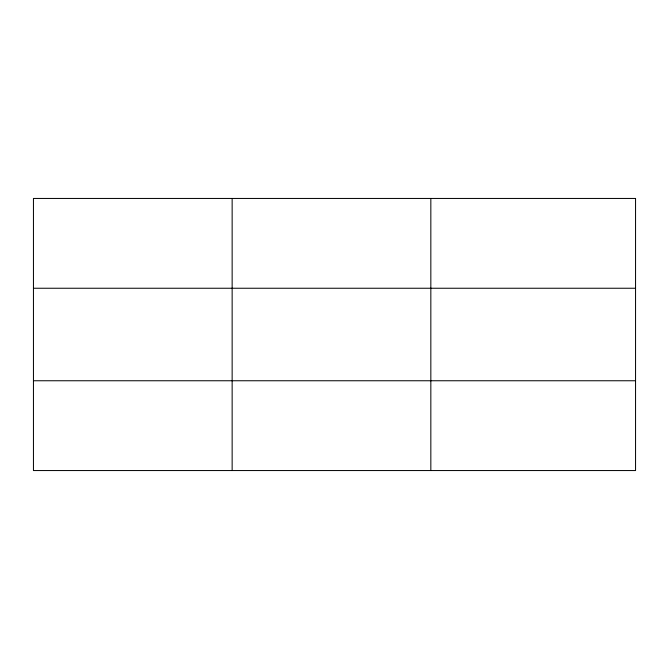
<?xml version="1.0" encoding="UTF-8"?>
<svg xmlns="http://www.w3.org/2000/svg" width="669" height="669" viewBox="0 0 669 669"><rect width="100%" height="100%" fill="white"/><g stroke="black" fill="none" stroke-linecap="round" stroke-linejoin="round"><path stroke-width="1" d="M232.143 198.45L232.143 470.55M430.836 198.45L430.836 470.55M33.45 288.247L635.55 288.247M33.45 380.753L635.55 380.753M635.55 198.45L635.55 470.55L33.45 470.55L33.45 198.45L635.55 198.45"/></g></svg>
